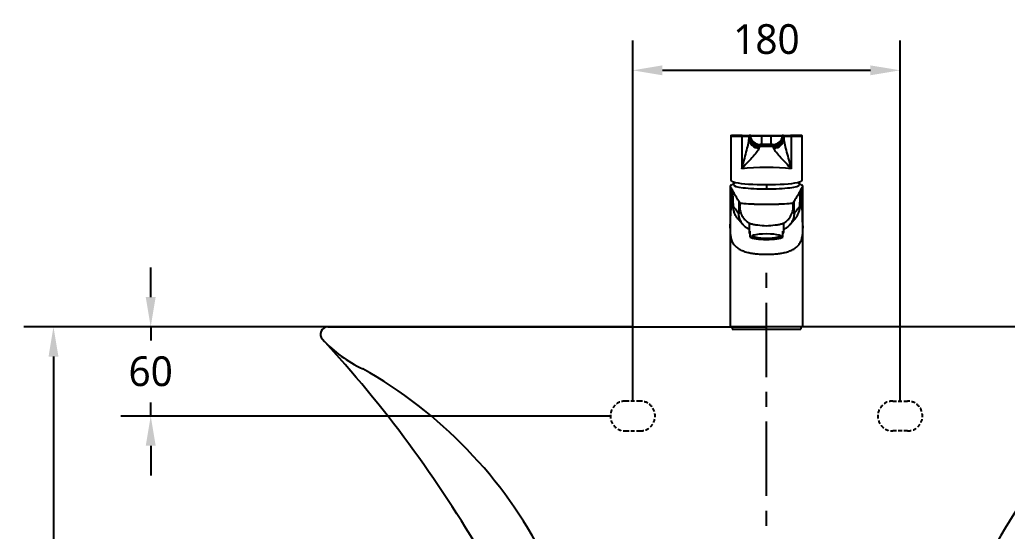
# Model space of a CAD drawing. Extents: x 3779 to 6879, y 0 to 2100.
# Drawn here: x 4477 to 5141, y 792 to 1136 of the extents above; entities that cross this region are included whole.
import ezdxf

# ---------------------------------------------------------------- set-up
doc = ezdxf.new("R2010")
doc.units = 0
doc.header["$LTSCALE"] = 20
doc.header["$MEASUREMENT"] = 0
doc.linetypes.add('CENTER', pattern=[2, 1.25, -0.25, 0.25, -0.25])
doc.linetypes.add('HIDDEN', pattern=[0.375, 0.25, -0.125])
doc.layers.get('0').update_dxf_attribs({"linetype": 'CONTINUOUS'})
doc.layers.get('DEFPOINTS').update_dxf_attribs({"linetype": 'CONTINUOUS'})
for name, color, linetype in [('1', 1, 'CONTINUOUS'), ('5', 5, 'CONTINUOUS'), ('7', 7, 'CONTINUOUS'), ('CENTER', 2, 'CENTER')]:
    doc.layers.add(name, color=color, linetype=linetype)
doc.styles.get("Standard").update_dxf_attribs({"font": 'NanumGothic.ttf'})
doc.dimstyles.get("Standard").update_dxf_attribs({"dimtxt": 2.5, "dimasz": 2, "dimexe": 2, "dimexo": 1, "dimgap": 1.5, "dimtad": 1, "dimdec": 0, "dimlfac": 10, "dimrnd": 0.5, "dimzin": 0, "dimdsep": 46, "dimtxsty": 'Standard', "dimcen": 0, "dimclrt": 2, "dimadec": 0, "dimazin": 0, "dimtfac": 1, "dimtdec": 0, "dimtmove": 0, "dimatfit": 3, "dimfxl": 1, "dimtolj": 1, "dimtzin": 0, "dimarcsym": 0})

# ---------------------------------------------------------------- blocks, each defined once
blk = doc.blocks.new('*D65')
at = {"layer": '1', "color": 3, "lineweight": -2, "transparency": 16777216}
for p, q in [((5274.36, 929.64), (5371.78, 929.64)), ((5351.78, 909.64), (5351.78, 850.48)), ((5351.78, 749.64), (5351.78, 808.79)), ((5009.8, 729.64), (5371.78, 729.64))]:
    blk.add_line(p, q, dxfattribs=at)
at = {"layer": '1', "color": 3, "transparency": 16777216}
for points in [[(5348.45, 909.64), (5355.11, 909.64), (5351.78, 929.64)], [(5348.45, 749.64), (5355.11, 749.64), (5351.78, 729.64)]]:
    blk.add_solid(points, dxfattribs=at)
at = {"layer": 'DEFPOINTS', "color": 0, "transparency": 16777216}
for p in [(5274.36, 929.64), (5009.8, 729.64), (5351.78, 729.64)]:
    blk.add_point(p, dxfattribs=at)
at = {"layer": '1', "color": 2, "transparency": 16777216, "insert": (5351.78, 829.64), "char_height": 20, "attachment_point": 5}
blk.add_mtext('\\A1;200', dxfattribs=at)
blk = doc.blocks.new('*D66')
at = {"layer": '1', "color": 3, "lineweight": -2, "transparency": 16777216}
for p, q in [((5371.78, 929.64), (5431.55, 929.64)), ((5411.55, 909.64), (5411.55, 810.53)), ((5411.55, 669.64), (5411.55, 768.75)), ((5086.79, 649.64), (5431.55, 649.64))]:
    blk.add_line(p, q, dxfattribs=at)
at = {"layer": '1', "color": 3, "transparency": 16777216}
for points in [[(5408.21, 909.64), (5414.88, 909.64), (5411.55, 929.64)], [(5408.21, 669.64), (5414.88, 669.64), (5411.55, 649.64)]]:
    blk.add_solid(points, dxfattribs=at)
at = {"layer": 'DEFPOINTS', "color": 0, "transparency": 16777216}
for p in [(5371.78, 929.64), (5086.79, 649.64), (5411.55, 649.64)]:
    blk.add_point(p, dxfattribs=at)
at = {"layer": '1', "color": 2, "transparency": 16777216, "insert": (5411.55, 789.64), "char_height": 20, "attachment_point": 5}
blk.add_mtext('\\A1;280', dxfattribs=at)
blk = doc.blocks.new('*D67')
at = {"layer": '1', "color": 3, "lineweight": -2, "transparency": 16777216}
for p, q in [((5431.55, 929.64), (5491.55, 929.64)), ((5471.55, 909.64), (5471.55, 760.54)), ((5471.55, 609.64), (5471.55, 718.74)), ((5011.66, 589.64), (5491.55, 589.64))]:
    blk.add_line(p, q, dxfattribs=at)
at = {"layer": '1', "color": 3, "transparency": 16777216}
for points in [[(5468.21, 909.64), (5474.88, 909.64), (5471.55, 929.64)], [(5468.21, 609.64), (5474.88, 609.64), (5471.55, 589.64)]]:
    blk.add_solid(points, dxfattribs=at)
at = {"layer": 'DEFPOINTS', "color": 0, "transparency": 16777216}
for p in [(5431.55, 929.64), (5011.66, 589.64), (5471.55, 589.64)]:
    blk.add_point(p, dxfattribs=at)
at = {"layer": '1', "color": 2, "transparency": 16777216, "insert": (5471.55, 739.64), "char_height": 20, "attachment_point": 5}
blk.add_mtext('\\A1;340', dxfattribs=at)
blk = doc.blocks.new('*D58')
at = {"layer": '1', "color": 3, "lineweight": -2, "transparency": 16777216}
for p, q in [((4889.16, 879.67), (4889.16, 1122.18)), ((5069.16, 879.67), (5069.16, 1122.18)), ((4909.16, 1102.18), (5049.16, 1102.18))]:
    blk.add_line(p, q, dxfattribs=at)
at = {"layer": '1', "color": 3, "transparency": 16777216}
for points in [[(4909.16, 1105.51), (4909.16, 1098.85), (4889.16, 1102.18)], [(5049.16, 1105.51), (5049.16, 1098.85), (5069.16, 1102.18)]]:
    blk.add_solid(points, dxfattribs=at)
at = {"layer": 'DEFPOINTS', "color": 0, "transparency": 16777216}
for p in [(5069.16, 1102.18), (4889.16, 879.67), (5069.16, 879.67)]:
    blk.add_point(p, dxfattribs=at)
at = {"layer": '1', "color": 2, "transparency": 16777216, "insert": (4979.16, 1123.07), "char_height": 20, "attachment_point": 5}
blk.add_mtext('\\A1;180', dxfattribs=at)
blk = doc.blocks.new('*D48')
at = {"layer": '1', "color": 3, "lineweight": -2, "transparency": 16777216}
for p, q in [((4564.66, 949.64), (4564.66, 969.64)), ((4683.97, 929.64), (4544.66, 929.64)), ((4564.66, 929.64), (4564.66, 920.53)), ((4564.66, 869.64), (4564.66, 878.75)), ((4874.12, 869.64), (4544.66, 869.64)), ((4564.66, 849.64), (4564.66, 829.64))]:
    blk.add_line(p, q, dxfattribs=at)
at = {"layer": '1', "color": 3, "transparency": 16777216}
for points in [[(4561.33, 949.64), (4568, 949.64), (4564.66, 929.64)], [(4561.33, 849.64), (4568, 849.64), (4564.66, 869.64)]]:
    blk.add_solid(points, dxfattribs=at)
at = {"layer": 'DEFPOINTS', "color": 0, "transparency": 16777216}
for p in [(4564.66, 929.64), (4683.97, 929.64), (4874.12, 869.64)]:
    blk.add_point(p, dxfattribs=at)
at = {"layer": '1', "color": 2, "transparency": 16777216, "insert": (4564.66, 899.64), "char_height": 20, "attachment_point": 5}
blk.add_mtext('\\A1;60', dxfattribs=at)
blk = doc.blocks.new('*D50')
at = {"layer": '1', "color": 3, "lineweight": -2, "transparency": 16777216}
for p, q in [((4889.16, 929.64), (4479.22, 929.64)), ((4499.22, 909.64), (4499.22, 698)), ((4499.22, 444.64), (4499.22, 656.28)), ((4979.16, 424.64), (4479.22, 424.64))]:
    blk.add_line(p, q, dxfattribs=at)
at = {"layer": '1', "color": 3, "transparency": 16777216}
for points in [[(4495.89, 909.64), (4502.55, 909.64), (4499.22, 929.64)], [(4495.89, 444.64), (4502.55, 444.64), (4499.22, 424.64)]]:
    blk.add_solid(points, dxfattribs=at)
at = {"layer": 'DEFPOINTS', "color": 0, "transparency": 16777216}
for p in [(4889.16, 929.64), (4499.22, 424.64), (4979.16, 424.64)]:
    blk.add_point(p, dxfattribs=at)
at = {"layer": '1', "color": 2, "transparency": 16777216, "insert": (4499.22, 677.14), "char_height": 20, "attachment_point": 5}
blk.add_mtext('\\A1;505', dxfattribs=at)

msp = doc.modelspace()

# ---------------------------------------------------------------- linework, layer by layer
at = {"ltscale": 0.5}
for p, q in [((5003.66288, 929.63825), (4954.66288, 929.63825)), ((5002.23244, 929.63822), (4956.09332, 929.63818)), ((4956.09332, 929.63818), (4956.09332, 928.15965)), ((5002.23244, 929.63822), (5002.23244, 928.15965))]:
    msp.add_line(p, q, dxfattribs=at)
at = {"color": 7, "linetype": 'HIDDEN'}
msp.add_line((4961.6785, 929.63827), (4961.6785, 929.63818), dxfattribs=at)
at = {"color": 7, "linetype": 'HIDDEN', "ltscale": 0.5}
for points in [[(4894.17764, 859.60872, 1), (4894.17764, 879.66777), (4884.14812, 879.66777, 1), (4884.14812, 859.60872)], [(5064.14812, 859.60872, -1), (5064.14812, 879.66777), (5074.17764, 879.66777, -1), (5074.17764, 859.60872)]]:
    msp.add_lwpolyline(points, format="xyb", close=True, dxfattribs=at)
at = {"layer": '1', "color": 7, "linetype": 'Continuous'}
for p, q in [((4955.16288, 1057.94389), (4955.16288, 1028.22348)), ((4962.54177, 1057.90032), (4962.54177, 1035.99101)), ((4967.56765, 1057.94405), (4967.45997, 1057.94383)), ((4967.45997, 1057.94383), (4967.45997, 1056.2628)), ((4967.54777, 1057.89185), (4967.56765, 1057.94405)), ((4967.95994, 1058.44454), (4968.06762, 1058.44474)), ((4976.07171, 1058.44589), (4976.07171, 1057.84106)), ((4976.07171, 1058.44589), (4982.25404, 1058.44589)), ((4976.07171, 1052.31182), (4976.07171, 1057.84106)), ((4982.25404, 1057.84106), (4976.07171, 1057.84106)), ((4982.25404, 1058.44589), (4982.25404, 1057.84106)), ((4982.25404, 1052.31182), (4982.25404, 1057.84106)), ((4990.25814, 1058.44474), (4990.36582, 1058.44454)), ((4990.75811, 1057.94405), (4990.77798, 1057.89185)), ((4990.86578, 1057.94383), (4990.75811, 1057.94405)), ((4990.86578, 1057.94383), (4990.86578, 1056.2628)), ((4995.78399, 1057.90032), (4995.78399, 1035.99101)), ((5003.16288, 1028.22348), (5003.16288, 1057.94389)), ((4974.75799, 1051.45799), (4974.54731, 1050.90473)), ((4982.25404, 1052.31182), (4976.07171, 1052.31182)), ((4983.77844, 1050.90473), (4983.56777, 1051.45799)), ((4979.16288, 1025.29869), (4979.16288, 1022.43601)), ((4967.41549, 999.57994), (4967.41549, 993.34644)), ((4990.91549, 993.34644), (4990.91549, 999.58268)), ((4968.21549, 989.94388), (4968.21549, 994.08643)), ((4970.16549, 991.14894), (4970.16549, 990.89293)), ((4988.16549, 990.89293), (4988.16549, 991.14894)), ((4990.11549, 989.94388), (4990.11549, 994.08643)), ((4956.09332, 928.15965), (5002.23244, 928.15965))]:
    msp.add_line(p, q, dxfattribs=at)
for start, end in [(171.37829069, 176.268188), (3.731812, 8.62170931)]:
    msp.add_arc((4979.16288, 1023.71217), 22.19637, start, end, dxfattribs=at)
for centre, major_axis, ratio, start_param, end_param in [((4979.16288, 1058.44389), (-23.5, 0), 0.000022, 5.47740194, 7.374729491), ((4979.16288, 1057.94389), (-24, 0), 0.002517, 6.28316677, 7.088968674), ((4962.88804, 1057.94428), (0.00001, -0.5), 0.695239, 3.141561875, 4.800401043), ((4951.46102, 1057.94454), (-16, 0), 0.003831, 2.335809286, 3.130131837), ((4951.46102, 1058.44454), (-16.5, 0), 0.000022, 2.335809287, 3.130131837), ((4967.95997, 1057.94454), (0.00097, -0.5), 0.999935, 3.139694378, 4.711835315), ((4974.54731, 1057.90163), (6.54179, -2.49099), 0.999493, 3.506988499, 5.07605031), ((4968.06764, 1057.94474), (0.00097, -0.5), 0.999935, 3.139694378, 4.711835315), ((4974.56373, 1057.94473), (-7.4253, 0.16584), 0.062803, 0.343077868, 0.420223192), ((4968.27864, 1057.94512), (0.00081, -0.5), 0.999907, 3.140029813, 4.789267394), ((4974.75799, 1058.4549), (6.54179, -2.49099), 0.999493, 3.584133825, 5.07605031), ((4974.56366, 1058.44473), (-6.95588, -0.00172), 0.00065, 5.840394466, 5.917540187), ((4968.66061, 1057.94573), (0.00079, -0.5), 0.999901, 3.14007326, 4.91690311), ((4975.02238, 1059.27597), (6.7701, -1.77924), 0.999527, 3.604908181, 4.969270018), ((4983.30338, 1059.27597), (-6.7701, -1.77924), 0.999527, 1.313915289, 2.678277126), ((4983.56777, 1058.4549), (-6.54179, -2.49099), 0.999493, 1.207134997, 2.699051483), ((4983.77844, 1057.90163), (-6.54179, -2.49099), 0.999493, 1.207134997, 2.776196808), ((4989.66515, 1057.94573), (0.00079, 0.5), 0.999901, 4.507873083, 6.284702932), ((4979.16288, 1058.44389), (-23.5, 0), 0.000022, 2.038834006, 3.947376021), ((4990.04711, 1057.94512), (0.00081, 0.5), 0.999907, 4.635509709, 6.284747289), ((4983.76209, 1058.44473), (-6.95588, 0.00172), 0.00065, 3.507237773, 3.584383495), ((4990.25812, 1057.94474), (0.00097, 0.5), 0.999935, 4.712943228, 6.285084165), ((4990.36579, 1057.94454), (0.00097, 0.5), 0.999935, 4.712943228, 6.285084165), ((5006.86473, 1058.44454), (-16.5, 0), 0.000022, 0.011460816, 0.805783366), ((4983.76203, 1057.94473), (-7.4253, -0.16584), 0.062803, 2.721369461, 2.798514785), ((5006.86473, 1057.94454), (-16, 0), 0.003831, 0.011460816, 0.805783367), ((4995.43772, 1057.94428), (-0.00001, -0.5), 0.695239, 1.482784264, 3.141623432), ((4979.16288, 1057.94389), (-24, 0), 0.002517, 2.335809286, 3.141611191), ((4974.45952, 1056.27258), (6.99736, -0.19218), 0.930294, 3.172608166, 4.687010237), ((4979.16288, 1049.70879), (-40, 0), 0.030099, 4.59674225, 4.82803571), ((4983.86624, 1056.27258), (-6.99736, -0.19218), 0.930294, 1.59617507, 3.110577141), ((4979.16288, 1033.71587), (-24, 0), 0.131412, 3.947376021, 5.47740194), ((4979.16288, 1028.22348), (-24, 0), 0.121869, 0, 3.141592654), ((4979.16288, 1025.13542), (-22.15, 0), 0.121869, 6.27528229, 7.853981634), ((4979.16288, 1025.13542), (22.15, 0), 0.121869, 4.71238898, 6.291088324), ((4979.16549, 993.34644), (-11.75, 0), 0.173648, 5.912046397, 6.654324217), ((4979.16549, 990.39201), (-10, 0), 0.173648, 4.71238898, 7.853981634), ((4979.16549, 990.89293), (-9, 0), 0.173648, 6.076085735, 7.853981634), ((4979.16549, 990.39201), (10, 0), 0.173648, 4.71238898, 7.853981634), ((4979.16549, 990.89293), (9, 0), 0.173648, 4.71238898, 6.490284879), ((4979.16549, 993.34644), (-11.75, 0), 0.173648, 2.770453744, 3.512731564), ((4979.16549, 990.39201), (-11.25, 0), 0.173648, 0.231456412, 1.570796327), ((4979.16549, 990.39201), (11.25, 0), 0.173648, 4.71238898, 6.051728895)]:
    msp.add_ellipse(centre, major_axis=major_axis, ratio=ratio, start_param=start_param, end_param=end_param, dxfattribs=at)
for points, knots in [([(4955.51498, 1058.42066), (4955.48924, 1058.41303), (4955.42387, 1058.38774), (4955.31107, 1058.31178), (4955.20983, 1058.17699), (4955.16023, 1058.03652), (4955.16691, 1057.95779), (4955.17015, 1057.93787)], [0, 0, 0, 0, 0.124593274, 0.330708194, 0.627587225, 0.907042563, 1, 1, 1, 1]), ([(4968.17121, 1057.8434), (4968.10061, 1057.85442), (4968.03097, 1057.86543), (4967.90087, 1057.88627), (4967.84023, 1057.89609), (4967.7802, 1057.9059)], [0, 0, 0, 0, 0.528779335, 0.528779335, 1, 1, 1, 1]), ([(4976.07171, 1057.84106), (4973.9987, 1057.84106), (4971.96836, 1057.84129), (4969.06829, 1057.84213), (4968.20046, 1057.84275), (4968.17121, 1057.8434)], [0, 0, 0, 0, 0.5, 0.5, 1, 1, 1, 1]), ([(4968.27861, 1058.44512), (4968.33786, 1058.44521), (4968.39742, 1058.44531), (4968.5246, 1058.44551), (4968.59231, 1058.44562), (4968.66058, 1058.44573)], [0, 0, 0, 0, 0.47122097, 0.47122097, 1, 1, 1, 1]), ([(4968.66058, 1058.44573), (4968.68792, 1058.44577), (4969.49559, 1058.44581), (4972.21674, 1058.44587), (4974.12399, 1058.44589), (4976.07171, 1058.44589)], [0, 0, 0, 0, 0.5, 0.5, 1, 1, 1, 1]), ([(4982.25404, 1058.44589), (4984.20176, 1058.44589), (4986.10463, 1058.44587), (4988.82836, 1058.44581), (4989.63784, 1058.44577), (4989.66518, 1058.44573)], [0, 0, 0, 0, 0.5, 0.5, 1, 1, 1, 1]), ([(4990.15455, 1057.8434), (4990.1253, 1057.84275), (4989.26431, 1057.84213), (4986.36805, 1057.84129), (4984.32669, 1057.84106), (4982.25404, 1057.84106)], [0, 0, 0, 0, 0.5, 0.5, 1, 1, 1, 1]), ([(4989.66518, 1058.44573), (4989.72602, 1058.44563), (4989.78641, 1058.44553), (4989.91378, 1058.44533), (4989.98065, 1058.44522), (4990.04714, 1058.44512)], [0, 0, 0, 0, 0.471220972, 0.471220972, 1, 1, 1, 1]), ([(4990.54556, 1057.9059), (4990.47819, 1057.89489), (4990.41007, 1057.88387), (4990.27961, 1057.86304), (4990.21746, 1057.85322), (4990.15455, 1057.8434)], [0, 0, 0, 0, 0.528778721, 0.528778721, 1, 1, 1, 1]), ([(5003.15473, 1057.94398), (5003.15834, 1057.97792), (5003.15755, 1058.06527), (5003.10501, 1058.19145), (5003.02105, 1058.30031), (5002.93069, 1058.37), (5002.85519, 1058.40804), (5002.8108, 1058.42097), (5002.79607, 1058.42445)], [0, 0, 0, 0, 0.153365259, 0.406483319, 0.611954428, 0.785582156, 0.930363722, 1, 1, 1, 1]), ([(4962.54177, 1035.99101), (4963.64045, 1039.78141), (4964.66708, 1043.60696), (4966.04314, 1048.89697), (4966.47645, 1050.60234), (4967.17496, 1053.74552), (4967.44047, 1055.15142), (4967.45997, 1056.2628)], [0, 0, 0, 0, 0.5, 0.5, 0.75, 0.75, 1, 1, 1, 1]), ([(4975.02238, 1052.27907), (4974.98589, 1052.14023), (4974.94519, 1052.00139), (4974.8568, 1051.72769), (4974.80934, 1051.59284), (4974.75799, 1051.45799)], [0, 0, 0, 0, 0.507283221, 0.507283221, 1, 1, 1, 1]), ([(4976.07171, 1052.31182), (4976.05692, 1052.31182), (4976.04212, 1052.31181), (4975.91616, 1052.31164), (4975.80436, 1052.31091), (4975.59732, 1052.30845), (4975.4994, 1052.30668), (4975.32599, 1052.30229), (4975.24919, 1052.29958), (4975.12549, 1052.29353), (4975.07872, 1052.29007), (4975.03285, 1052.28409), (4975.02304, 1052.28157), (4975.02238, 1052.27907)], [0, 0, 0, 0, 0.026090611, 0.026090611, 0.22514522, 0.22514522, 0.424804023, 0.424804023, 0.632121189, 0.632121189, 0.850642339, 0.850642339, 1, 1, 1, 1]), ([(4983.30338, 1052.27907), (4983.30243, 1052.28269), (4983.28213, 1052.28634), (4983.20234, 1052.29346), (4983.13874, 1052.29698), (4982.97897, 1052.30296), (4982.88142, 1052.30554), (4982.67062, 1052.30933), (4982.5554, 1052.31065), (4982.37732, 1052.31165), (4982.31555, 1052.31182), (4982.25404, 1052.31182)], [0, 0, 0, 0, 0.216993564, 0.216993564, 0.450628165, 0.450628165, 0.677028596, 0.677028596, 0.89123323, 0.89123323, 1, 1, 1, 1]), ([(4983.56777, 1051.45799), (4983.5149, 1051.59683), (4983.46616, 1051.73567), (4983.37823, 1052.00936), (4983.33882, 1052.14422), (4983.30338, 1052.27907)], [0, 0, 0, 0, 0.507283213, 0.507283213, 1, 1, 1, 1]), ([(4990.86578, 1056.2628), (4990.88528, 1055.15142), (4991.1508, 1053.74552), (4991.8493, 1050.60234), (4992.28262, 1048.89697), (4993.65867, 1043.60696), (4994.6853, 1039.78141), (4995.78399, 1035.99101)], [0, 0, 0, 0, 0.25, 0.25, 0.5, 0.5, 1, 1, 1, 1]), ([(4974.10322, 1049.76995), (4973.91606, 1049.01457), (4973.2616, 1047.98419), (4971.53464, 1045.71355), (4970.48925, 1044.51164), (4967.183, 1040.87737), (4964.7595, 1038.41521), (4962.54177, 1035.99101)], [0, 0, 0, 0, 0.25, 0.25, 0.5, 0.5, 1, 1, 1, 1]), ([(4995.78399, 1035.99101), (4993.56625, 1038.41521), (4991.14275, 1040.87737), (4987.83651, 1044.51164), (4986.79112, 1045.71355), (4985.06416, 1047.98419), (4984.4097, 1049.01457), (4984.22254, 1049.76995)], [0, 0, 0, 0, 0.5, 0.5, 0.75, 0.75, 1, 1, 1, 1])]:
    msp.add_open_spline(points, degree=3, knots=knots, dxfattribs=at)
for points in [[(4967.45997, 1056.2628), (4967.48752, 1057.26581), (4967.51678, 1057.81046), (4967.54777, 1057.89185)], [(4990.77798, 1057.89185), (4990.80898, 1057.81046), (4990.83824, 1057.26581), (4990.86578, 1056.2628)], [(4974.54731, 1050.90473), (4974.41956, 1050.84757), (4974.2756, 1050.46568), (4974.10322, 1049.76995)], [(4984.22254, 1049.76995), (4984.05015, 1050.46568), (4983.9062, 1050.84757), (4983.77844, 1050.90473)]]:
    msp.add_open_spline(points, degree=3, dxfattribs=at)
at = {"layer": '5', "color": 7, "linetype": 'Continuous'}
for p, q in [((4954.67288, 1023.11482), (4954.67288, 996.96223)), ((5003.65288, 996.96223), (5003.65288, 1023.11472)), ((4954.66288, 994.4969), (4954.66288, 929.63825)), ((5003.66288, 929.63825), (5003.66288, 994.4969))]:
    msp.add_line(p, q, dxfattribs=at)
for centre, major_axis, ratio, start_param, end_param in [((4979.16287, 688.11704), (-275.13706, 605.08517), 0.19969, 5.188366341, 5.202485322), ((4979.16283, 688.11612), (-275.13738, -605.08626), 0.199691, 4.222292031, 4.236410992), ((4985.08979, 581.63067), (-308.85567, 729.1077), 0.215241, 5.251623018, 5.252138446), ((4979.4051, 692.44563), (-273.59727, -599.90294), 0.198909, 4.24099972, 4.241597583)]:
    msp.add_ellipse(centre, major_axis=major_axis, ratio=ratio, start_param=start_param, end_param=end_param, dxfattribs=at)
for points, knots in [([(4957.07587, 1025.68006), (4957.05037, 1025.67169), (4956.31628, 1025.43039), (4955.196, 1024.95602), (4954.62824, 1024.40997), (4954.66163, 1024.08648), (4954.75841, 1023.94336), (4954.83755, 1023.84905), (4954.99122, 1023.64679), (4955.11116, 1023.46674), (4955.19919, 1023.3346)], [0, 0, 0, 0, 0.009640186, 0.277537898, 0.544008045, 0.678609445, 0.712369927, 0.746135578, 0.813663, 1, 1, 1, 1]), ([(5003.12657, 1023.3346), (5003.2146, 1023.46674), (5003.33454, 1023.64679), (5003.48821, 1023.84905), (5003.56735, 1023.94336), (5003.66412, 1024.08648), (5003.69751, 1024.40997), (5003.12976, 1024.95602), (5002.00947, 1025.43039), (5001.27538, 1025.67169), (5001.24988, 1025.68006)], [0, 0, 0, 0, 0.186337, 0.253864422, 0.287630073, 0.321390555, 0.455991955, 0.722462102, 0.990359814, 1, 1, 1, 1]), ([(4954.70649, 1023.27779), (4954.68301, 1023.22032), (4954.67181, 1023.16309), (4954.67454, 1023.02767), (4954.69936, 1022.95065), (4954.75342, 1022.86964), (4954.75979, 1022.86065), (4954.77325, 1022.84249), (4954.78036, 1022.86176), (4954.80258, 1022.59846), (4954.81573, 1022.20274), (4954.85632, 1021.11955), (4954.88525, 1020.34488), (4954.91757, 1019.58017)], [0, 0, 0, 0, 0.26691046, 0.26691046, 0.63345523, 0.63345523, 0.679273326, 0.679273326, 0.725091423, 0.725091423, 0.816727615, 0.816727615, 1, 1, 1, 1]), ([(4954.91757, 1019.58017), (4954.94079, 1019.03087), (4954.95086, 1018.4664), (4954.96792, 1017.34754), (4954.97329, 1016.78665), (4954.9742, 1015.12468), (4954.93973, 1014.0658), (4954.91638, 1012.99459)], [0, 0, 0, 0, 0.25, 0.25, 0.5, 0.5, 1, 1, 1, 1]), ([(4955.19919, 1023.3346), (4955.23652, 1023.27499), (4955.39426, 1023.02315), (4955.58486, 1022.67262), (4955.78726, 1022.28447), (4955.98703, 1021.896), (4956.15043, 1021.60563), (4956.25937, 1021.41205)], [0, 0, 0, 0, 0.093674994, 0.39577932, 0.546834463, 0.697889657, 1, 1, 1, 1]), ([(4955.38044, 1009.20895), (4955.42067, 1009.70333), (4955.46358, 1010.26203), (4955.53468, 1011.42747), (4955.56372, 1012.04096), (4955.62637, 1013.87114), (4955.63939, 1015.09317), (4955.60899, 1017.54367), (4955.56401, 1018.78579), (4955.42204, 1021.14087), (4955.32394, 1022.26524), (4955.19925, 1023.33467)], [0, 0, 0, 0, 0.125, 0.125, 0.25, 0.25, 0.5, 0.5, 0.75, 0.75, 1, 1, 1, 1]), ([(5002.06639, 1021.41205), (5002.17533, 1021.60563), (5002.33873, 1021.896), (5002.5385, 1022.28447), (5002.7409, 1022.67262), (5002.9315, 1023.02315), (5003.08923, 1023.27499), (5003.12657, 1023.3346)], [0, 0, 0, 0, 0.302110343, 0.453165537, 0.60422068, 0.906325006, 1, 1, 1, 1]), ([(5003.12651, 1023.33467), (5003.00182, 1022.26524), (5002.90372, 1021.14087), (5002.76175, 1018.78579), (5002.71676, 1017.54367), (5002.68637, 1015.09317), (5002.69939, 1013.87114), (5002.76204, 1012.04096), (5002.79108, 1011.42747), (5002.86218, 1010.26203), (5002.90509, 1009.70333), (5002.94531, 1009.20895)], [0, 0, 0, 0, 0.25, 0.25, 0.5, 0.5, 0.75, 0.75, 0.875, 0.875, 1, 1, 1, 1]), ([(5003.40938, 1012.99459), (5003.38603, 1014.0658), (5003.35156, 1015.12468), (5003.35247, 1016.78665), (5003.35784, 1017.34754), (5003.37489, 1018.4664), (5003.38497, 1019.03087), (5003.40818, 1019.58017)], [0, 0, 0, 0, 0.5, 0.5, 0.75, 0.75, 1, 1, 1, 1]), ([(5003.40818, 1019.58017), (5003.4405, 1020.34488), (5003.46944, 1021.11955), (5003.51003, 1022.20274), (5003.52318, 1022.59846), (5003.5454, 1022.86176), (5003.55251, 1022.84249), (5003.56597, 1022.86065), (5003.57234, 1022.86964), (5003.62639, 1022.95065), (5003.65122, 1023.02767), (5003.65395, 1023.16306), (5003.64276, 1023.22024), (5003.61931, 1023.27767)], [0, 0, 0, 0, 0.183306278, 0.183306278, 0.274959417, 0.274959417, 0.320785986, 0.320785986, 0.366612556, 0.366612556, 0.733225112, 0.733225112, 1, 1, 1, 1]), ([(4954.91638, 1012.99459), (4954.88039, 1011.344), (4954.85832, 1009.67735), (4954.83175, 1006.31289), (4954.82741, 1004.61672), (4954.80932, 1001.24044), (4954.79926, 999.53919), (4954.75725, 997.52447), (4954.74706, 997.11265), (4954.72174, 996.64232), (4954.71062, 996.51792), (4954.69062, 996.47135), (4954.68301, 996.5381), (4954.67432, 996.72189), (4954.67239, 996.82974), (4954.67248, 996.95058)], [0, 0, 0, 0, 0.276132523, 0.276132523, 0.552265045, 0.552265045, 0.828397568, 0.828397568, 0.897430699, 0.897430699, 0.931947264, 0.931947264, 0.96646383, 0.96646383, 1, 1, 1, 1]), ([(4956.74129, 1010.72119), (4956.72552, 1010.73995), (4956.69411, 1010.77567), (4956.64581, 1010.82498), (4956.59476, 1010.87109), (4956.53942, 1010.91378), (4956.47827, 1010.95182), (4956.40978, 1010.98258), (4956.34537, 1010.99841), (4956.28873, 1011.00163), (4956.24354, 1010.99809), (4956.19603, 1010.98731), (4956.13009, 1010.96171), (4956.04377, 1010.9058), (4955.93697, 1010.79331), (4955.84782, 1010.65825), (4955.77788, 1010.52538), (4955.70929, 1010.37657), (4955.62573, 1010.15946), (4955.52817, 1009.84391), (4955.44678, 1009.52104), (4955.39785, 1009.29427), (4955.38044, 1009.20894)], [0, 0, 0, 0, 0.060401043, 0.120802086, 0.181203129, 0.241604173, 0.302005216, 0.362406259, 0.422807302, 0.453007824, 0.483208345, 0.513408867, 0.543609388, 0.604010431, 0.664411474, 0.724812518, 0.755013039, 0.785213561, 0.845614604, 0.906015647, 0.96641669, 1, 1, 1, 1]), ([(4960.80194, 1001.2786), (4960.77735, 1001.30476), (4960.49023, 1001.61242), (4959.96814, 1002.22178), (4959.29172, 1003.14421), (4958.68838, 1004.11282), (4958.15887, 1005.12438), (4957.70577, 1006.1762), (4957.33168, 1007.26513), (4957.04093, 1008.38794), (4956.83682, 1009.54044), (4956.76243, 1010.32549), (4956.74129, 1010.72119)], [0, 0, 0, 0, 0.01025482, 0.120226507, 0.230198193, 0.34016988, 0.450141567, 0.560113253, 0.67008494, 0.780056627, 0.890028313, 1, 1, 1, 1]), ([(4960.52222, 1005.74615), (4960.41048, 1005.90068), (4960.29895, 1006.05486), (4959.57176, 1007.05853), (4958.96209, 1007.89263), (4957.81422, 1009.40306), (4957.27478, 1010.08677), (4956.7413, 1010.72119)], [0, 0, 0, 0, 0.086715817, 0.086715817, 0.566384219, 0.566384219, 1, 1, 1, 1]), ([(4960.49192, 1014.20667), (4960.48969, 1013.47134), (4960.48785, 1011.98506), (4960.49209, 1010.13375), (4960.49908, 1008.68517), (4960.50589, 1007.62219), (4960.51266, 1006.76193), (4960.5182, 1006.17628), (4960.52061, 1005.89517), (4960.52183, 1005.77969), (4960.52226, 1005.74603)], [0, 0, 0, 0, 0.254674071, 0.509348143, 0.636685179, 0.764022214, 0.89135925, 0.955027768, 0.986862027, 1, 1, 1, 1]), ([(4961.12328, 1010.42777), (4961.16517, 1009.87277), (4961.24539, 1008.81015), (4961.60408, 1007.11439), (4962.20199, 1005.32781), (4963.17703, 1003.4511), (4964.54832, 1001.66756), (4966.28669, 1000.17793), (4968.32802, 999.046), (4969.82338, 998.72186), (4970.57774, 998.55835)], [0, 0, 0, 0, 0.106283549, 0.203490978, 0.325122874, 0.455595475, 0.589497719, 0.729867048, 0.86372809, 1, 1, 1, 1]), ([(4970.79159, 1012.18724), (4968.20683, 1012.15815), (4965.83502, 1012.21406), (4962.36621, 1012.51284), (4961.34287, 1012.75101), (4961.16395, 1013.05721)], [0, 0, 0, 0, 0.5, 0.5, 1, 1, 1, 1]), ([(4997.1618, 1013.05721), (4996.98289, 1012.75101), (4995.95955, 1012.51284), (4992.49074, 1012.21406), (4990.11893, 1012.15815), (4987.53417, 1012.18724)], [0, 0, 0, 0, 0.5, 0.5, 1, 1, 1, 1]), ([(4987.74802, 998.55835), (4988.50238, 998.72186), (4989.99774, 999.046), (4992.03907, 1000.17793), (4993.77744, 1001.66756), (4995.14873, 1003.4511), (4996.12377, 1005.32781), (4996.72167, 1007.11439), (4997.08037, 1008.81015), (4997.16058, 1009.87277), (4997.20248, 1010.42777)], [0, 0, 0, 0, 0.13627191, 0.270132952, 0.410502281, 0.544404525, 0.674877126, 0.796509022, 0.893716451, 1, 1, 1, 1]), ([(5001.58446, 1010.72119), (5001.56333, 1010.32549), (5001.48894, 1009.54044), (5001.28483, 1008.38794), (5000.99408, 1007.26513), (5000.61998, 1006.1762), (5000.16689, 1005.12438), (4999.63738, 1004.11282), (4999.03404, 1003.14421), (4998.35761, 1002.22178), (4997.83552, 1001.61242), (4997.54841, 1001.30476), (4997.52382, 1001.2786)], [0, 0, 0, 0, 0.109971687, 0.219943373, 0.32991506, 0.439886747, 0.549858433, 0.65983012, 0.769801807, 0.879773493, 0.98974518, 1, 1, 1, 1]), ([(4997.8035, 1005.74603), (4997.80393, 1005.77969), (4997.80515, 1005.89517), (4997.80755, 1006.17628), (4997.81309, 1006.76193), (4997.81987, 1007.62219), (4997.82668, 1008.68517), (4997.83367, 1010.13375), (4997.83791, 1011.98506), (4997.83607, 1013.47134), (4997.83384, 1014.20667)], [0, 0, 0, 0, 0.013137973, 0.044972232, 0.10864075, 0.235977786, 0.363314821, 0.490651857, 0.745325929, 1, 1, 1, 1]), ([(5001.58446, 1010.72119), (5001.05097, 1010.08677), (5000.51153, 1009.40306), (4999.36366, 1007.89263), (4998.75399, 1007.05853), (4998.02681, 1006.05486), (4997.91527, 1005.90068), (4997.80354, 1005.74615)], [0, 0, 0, 0, 0.433615781, 0.433615781, 0.913284183, 0.913284183, 1, 1, 1, 1]), ([(5002.94532, 1009.20894), (5002.92791, 1009.29427), (5002.87897, 1009.52104), (5002.79758, 1009.84391), (5002.70003, 1010.15946), (5002.61647, 1010.37657), (5002.54788, 1010.52538), (5002.47794, 1010.65825), (5002.38878, 1010.79331), (5002.28199, 1010.9058), (5002.19567, 1010.96171), (5002.12972, 1010.98731), (5002.08222, 1010.99809), (5002.03702, 1011.00163), (5001.98039, 1010.99841), (5001.91598, 1010.98258), (5001.84749, 1010.95182), (5001.78633, 1010.91378), (5001.73099, 1010.87109), (5001.67995, 1010.82498), (5001.63165, 1010.77567), (5001.60023, 1010.73995), (5001.58446, 1010.72119)], [0, 0, 0, 0, 0.03358331, 0.093984353, 0.154385396, 0.214786439, 0.244986961, 0.275187482, 0.335588526, 0.395989569, 0.456390612, 0.486591133, 0.516791655, 0.546992176, 0.577192698, 0.637593741, 0.697994784, 0.758395827, 0.818796871, 0.879197914, 0.939598957, 1, 1, 1, 1]), ([(5003.65328, 996.94537), (5003.65331, 996.82664), (5003.65137, 996.72058), (5003.64275, 996.5381), (5003.63514, 996.47135), (5003.61514, 996.51792), (5003.60402, 996.64232), (5003.5787, 997.11265), (5003.56851, 997.52447), (5003.5265, 999.53919), (5003.51643, 1001.24044), (5003.49834, 1004.61672), (5003.49401, 1006.31289), (5003.46743, 1009.67735), (5003.44536, 1011.344), (5003.40938, 1012.99459)], [0, 0, 0, 0, 0.033069867, 0.033069867, 0.067603086, 0.067603086, 0.102136305, 0.102136305, 0.171202743, 0.171202743, 0.447468495, 0.447468495, 0.723734248, 0.723734248, 1, 1, 1, 1]), ([(4954.671, 996.51828), (4954.6699, 996.40907), (4954.67078, 996.31246), (4954.68042, 996.06743), (4954.70048, 996.03608), (4954.74332, 996.45516), (4954.76175, 996.79926), (4954.81127, 997.84168), (4954.83913, 998.59561), (4954.89572, 1000.08904), (4954.92356, 1000.83985), (4955.00627, 1003.07548), (4955.05768, 1004.54962), (4955.15514, 1006.5764), (4955.19208, 1007.2198), (4955.27734, 1008.33247), (4955.3267, 1008.79398), (4955.38043, 1009.2089)], [0, 0, 0, 0, 0.033628913, 0.033628913, 0.102655419, 0.102655419, 0.171681926, 0.171681926, 0.309734938, 0.309734938, 0.44778795, 0.44778795, 0.723893975, 0.723893975, 0.861946988, 0.861946988, 1, 1, 1, 1]), ([(4963.82124, 997.88923), (4963.34954, 998.36714), (4962.53333, 999.35118), (4961.47555, 1001.18236), (4960.6993, 1003.31436), (4960.58032, 1004.94827), (4960.52222, 1005.74603)], [0, 0, 0, 0, 0.230606311, 0.436995768, 0.72511041, 1, 1, 1, 1]), ([(4997.80354, 1005.74603), (4997.74544, 1004.94827), (4997.62646, 1003.31436), (4996.85021, 1001.18236), (4995.76926, 999.31107), (4994.90947, 998.28722), (4994.39069, 997.77548), (4994.38278, 997.76771)], [0, 0, 0, 0, 0.269581074, 0.552131804, 0.754535582, 0.996265886, 1, 1, 1, 1]), ([(5002.94533, 1009.2089), (5002.99905, 1008.79398), (5003.04842, 1008.33247), (5003.13368, 1007.2198), (5003.17061, 1006.5764), (5003.26807, 1004.54962), (5003.31949, 1003.07548), (5003.4022, 1000.83985), (5003.43004, 1000.08904), (5003.48663, 998.59561), (5003.51449, 997.84168), (5003.56401, 996.79926), (5003.58244, 996.45516), (5003.62528, 996.03608), (5003.64534, 996.06743), (5003.65502, 996.31355), (5003.65588, 996.41171), (5003.65471, 996.52276)], [0, 0, 0, 0, 0.137989692, 0.137989692, 0.275979384, 0.275979384, 0.551958767, 0.551958767, 0.689948459, 0.689948459, 0.827938151, 0.827938151, 0.896932997, 0.896932997, 0.965927843, 0.965927843, 1, 1, 1, 1]), ([(4963.30923, 998.44299), (4963.42174, 998.31138), (4963.69446, 998.01238), (4964.25118, 997.46149), (4964.99755, 996.82738), (4965.97975, 996.13874), (4966.83756, 995.66657), (4967.36231, 995.43488), (4967.45046, 995.39746)], [0, 0, 0, 0, 0.129188082, 0.285112375, 0.471144883, 0.690724284, 0.948430387, 1, 1, 1, 1]), ([(4970.57774, 998.55835), (4971.05864, 998.48995), (4971.94576, 998.36376), (4972.8366, 998.26634), (4973.24464, 998.22266), (4973.26843, 998.22011), (4973.29223, 998.21757), (4973.31602, 998.21503), (4975.26497, 998.00665), (4977.21392, 997.79827), (4979.16288, 997.58989)], [0, 0, 0, 0, 0.542099264, 1, 1, 1, 1.026700563, 1.026700563, 1.026700563, 3.213781817, 3.213781817, 3.213781817, 3.213781817]), ([(4979.16288, 997.5899), (4981.11157, 997.79824), (4983.06026, 998.00659), (4985.00895, 998.21494), (4985.03266, 998.21747), (4985.05637, 998.22001), (4985.08008, 998.22254), (4985.48847, 998.26626), (4986.37966, 998.3637), (4987.26712, 998.48995), (4987.74802, 998.55835)], [-2.212541124, -2.212541124, -2.212541124, -2.212541124, -0.026597588, -0.026597588, -0.026597588, 0, 0, 0, 0.458114092, 1, 1, 1, 1]), ([(4990.88117, 995.38683), (4991.09416, 995.48077), (4992.04245, 995.94808), (4993.53496, 996.91528), (4994.57356, 997.92155), (4995.01653, 998.44299)], [0, 0, 0, 0, 0.128317924, 0.584152365, 1, 1, 1, 1]), ([(4954.66284, 994.4732), (4954.66254, 994.13882), (4954.67619, 993.30491), (4954.7604, 992.00537), (4954.94972, 990.59486), (4955.24193, 989.24626), (4955.64589, 987.96545), (4956.16847, 986.75809), (4956.81599, 985.6296), (4957.59238, 984.5845), (4958.50024, 983.62642), (4959.53877, 982.75739), (4960.70555, 981.97818), (4961.99521, 981.28766), (4963.40115, 980.68382), (4964.91401, 980.16272), (4965.98723, 979.86765), (4966.53813, 979.73238)], [0, 0, 0, 0, 0.044890147, 0.113112279, 0.181334412, 0.249556544, 0.317778676, 0.386000809, 0.454222941, 0.522445073, 0.590667206, 0.658889338, 0.727111471, 0.795333603, 0.863555735, 0.931777868, 1, 1, 1, 1]), ([(4991.78763, 979.73238), (4992.33853, 979.86765), (4993.41175, 980.16272), (4994.92461, 980.68382), (4996.33055, 981.28766), (4997.62021, 981.97818), (4998.78699, 982.75739), (4999.82552, 983.62642), (5000.73338, 984.5845), (5001.50977, 985.6296), (5002.15729, 986.75809), (5002.67987, 987.96545), (5003.08382, 989.24626), (5003.37604, 990.59486), (5003.56536, 992.00537), (5003.6513, 993.33155), (5003.66407, 994.19367), (5003.66273, 994.55636)], [0, 0, 0, 0, 0.067969413, 0.135938825, 0.203908238, 0.271877651, 0.339847064, 0.407816476, 0.475785889, 0.543755302, 0.611724715, 0.679694127, 0.74766354, 0.815632953, 0.883602366, 0.951571778, 1, 1, 1, 1])]:
    msp.add_open_spline(points, degree=3, knots=knots, dxfattribs=at)
for points, degree in [([(4954.65443, 1024.19798), (4954.64946, 1023.11492)], 1), ([(5003.6611, 1023.11491), (5003.6394, 1023.65559), (5003.67984, 1024.19602)], 2), ([(4954.91757, 1019.58017), (4955.10661, 1020.83534), (4955.20064, 1022.08882), (4955.19924, 1023.33461)], 3), ([(4956.25937, 1021.41205), (4956.46782, 1015.84158), (4956.7413, 1010.72112)], 2), ([(5001.58446, 1010.72112), (5001.85794, 1015.84158), (5002.06639, 1021.41205)], 2), ([(5003.12652, 1023.33461), (5003.12512, 1022.08882), (5003.21915, 1020.83534), (5003.40818, 1019.58017)], 3), ([(4955.38044, 1009.20904), (4955.34983, 1010.46777), (4955.19482, 1011.73225), (4954.91638, 1012.99459)], 3), ([(4960.49192, 1014.20667), (4960.65654, 1013.92526), (4960.82118, 1013.64372), (4960.98582, 1013.36204)], 3), ([(4960.98582, 1013.36204), (4961.05666, 1011.91313), (4961.12328, 1010.42777)], 2), ([(4961.16395, 1013.05721), (4961.15338, 1012.16166), (4961.1403, 1011.27911), (4961.12328, 1010.42777)], 3), ([(4970.79159, 1012.18724), (4976.34746, 1012.24976), (4981.97537, 1012.2498), (4987.53417, 1012.18724)], 3), ([(4997.20248, 1010.42777), (4997.18546, 1011.27911), (4997.17238, 1012.16166), (4997.1618, 1013.05721)], 3), ([(4997.20248, 1010.42777), (4997.2691, 1011.91313), (4997.33994, 1013.36204)], 2), ([(4997.33994, 1013.36204), (4997.50458, 1013.64372), (4997.66921, 1013.92526), (4997.83384, 1014.20667)], 3), ([(5003.40938, 1012.99459), (5003.13094, 1011.73225), (5002.97593, 1010.46777), (5002.94531, 1009.20904)], 3), ([(4960.79681, 1001.27178), (4962.11502, 999.85599), (4963.31704, 998.43361)], 2), ([(4995.00872, 998.43361), (4996.21074, 999.85599), (4997.52894, 1001.27178)], 2), ([(4954.66304, 994.5598), (4954.66293, 994.53091), (4954.66286, 994.50204), (4954.66284, 994.4732)], 3), ([(4954.67365, 996.38039), (4954.66296, 994.53669)], 1), ([(4954.66875, 996.96404), (4954.676, 996.75131), (4954.66952, 996.55097)], 2), ([(4954.67514, 996.73023), (4954.67387, 996.68466), (4954.67286, 996.64049), (4954.67211, 996.59792)], 3), ([(5003.6628, 994.53669), (5003.6516, 996.29379)], 1), ([(5003.65989, 996.55567), (5003.64891, 996.75119), (5003.65316, 996.95944)], 2), ([(4966.53813, 979.73238), (4967.4779, 979.5016), (4969.44072, 979.11137), (4972.57504, 978.71512), (4975.83696, 978.48676), (4978.05424, 978.4371), (4979.16288, 978.4371)], 3), ([(4979.16288, 978.4371), (4980.27152, 978.4371), (4982.4888, 978.48676), (4985.75072, 978.71512), (4988.88504, 979.11137), (4990.84785, 979.5016), (4991.78763, 979.73238)], 3)]:
    msp.add_open_spline(points, degree=degree, dxfattribs=at)
at = {"layer": '7'}
for p in [(4683.96683, 929.63825), (5274.35892, 929.63825)]:
    msp.add_line(p, (4979.16288, 929.63825), dxfattribs=at)
for centre, radius, start, end in [((4683.96683, 924.62348), 5.01476, 90, 222.4817649), ((4065.93088, 353.9257), 836.21319, 30.20639244, 42.7209786), ((4743.1404, 978.81143), 85.25095, 222.4817649, 245.20658681), ((4557.9515, 635.28601), 305.2188, 27.1656774, 60.68484767), ((5400.37425, 635.28601), 305.2188, 119.31515233, 152.8343226)]:
    msp.add_arc(centre, radius, start, end, dxfattribs=at)
at = {"layer": 'CENTER', "color": 1, "linetype": 'CENTER', "ltscale": 2}
msp.add_line((4979.16288, 415.86957), (4979.16288, 969.05286), dxfattribs=at)

# ---------------------------------------------------------------- dimensions: what is measured, and where the dimension line sits
at = {"layer": '1'}
dim = msp.add_linear_dim(base=(5069.16288, 1102.18138), p1=(4889.16288, 879.66777), p2=(5069.16288, 879.66777), dimstyle='Standard', override={"dimtxt": 20, "dimasz": 20, "dimexe": 20, "dimexo": 0, "dimgap": 10, "dimdec": 4, "dimlfac": 1, "dimzin": 8, "dimclrd": 3, "dimclre": 3, "dimtdec": 4}, dxfattribs=at)
dim.commit()
dim.dimension.update_dxf_attribs({"geometry": '*D58', "text_midpoint": (4979.16288, 1123.06836)})
for base, p1, p2, picture, middle in [((4564.66344, 929.63825), (4874.11859, 869.63825), (4683.96683, 929.63825), '*D48', (4564.66344, 899.63825)), ((5471.54604, 589.63825), (5431.54604, 929.63825), (5011.66288, 589.63825), '*D67', (5471.54604, 739.63825))]:
    dim = msp.add_linear_dim(base=base, p1=p1, p2=p2, angle=90, dimstyle='Standard', override={"dimtxt": 20, "dimasz": 20, "dimexe": 20, "dimexo": 0, "dimgap": 10, "dimtih": 1, "dimtoh": 1, "dimdec": 4, "dimlfac": 1, "dimzin": 8, "dimclrd": 3, "dimclre": 3, "dimtdec": 4}, dxfattribs=at)
    dim.commit()
    dim.dimension.update_dxf_attribs({"geometry": picture, "text_midpoint": middle, "dimtype": 160})
for base, p1, p2, picture, middle in [((4499.22119, 424.63825), (4889.16288, 929.63825), (4979.16288, 424.63825), '*D50', (4499.22119, 677.13825)), ((5351.77981, 729.63825), (5274.35892, 929.63825), (5009.79658, 729.63825), '*D65', (5351.77981, 829.63825)), ((5411.54604, 649.63825), (5371.77981, 929.63825), (5086.78945, 649.63825), '*D66', (5411.54604, 789.63825))]:
    dim = msp.add_linear_dim(base=base, p1=p1, p2=p2, angle=90, dimstyle='Standard', override={"dimtxt": 20, "dimasz": 20, "dimexe": 20, "dimexo": 0, "dimgap": 10, "dimtih": 1, "dimtoh": 1, "dimdec": 4, "dimlfac": 1, "dimzin": 8, "dimclrd": 3, "dimclre": 3, "dimtdec": 4}, dxfattribs=at)
    dim.commit()
    dim.dimension.update_dxf_attribs({"geometry": picture, "text_midpoint": middle})

doc.saveas('drawing.dxf')
